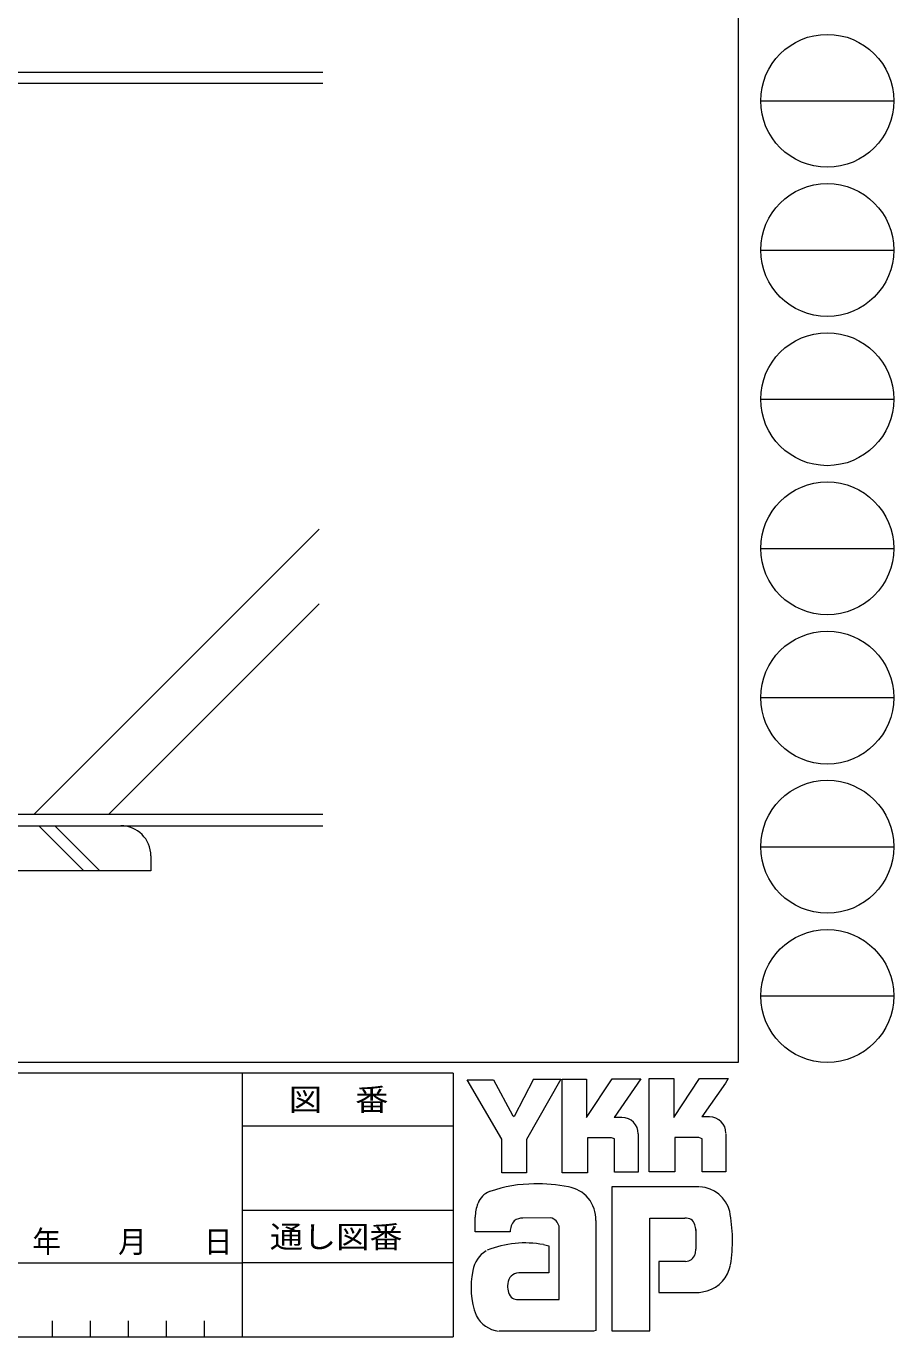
# Model space of a CAD drawing. Units: millimetres on the paper. Extents: x -420 to 373, y -297 to 267.
# Drawn here: x 257.9 to 372.9, y -297 to -123.1 of the extents above; entities that cross this region are included whole.
import ezdxf
from ezdxf.enums import TextEntityAlignment as Align

# ---------------------------------------------------------------- set-up
doc = ezdxf.new("R2010")
doc.units = ezdxf.units.MM
doc.layers.add('0-1_USER1', color=7, linetype='Continuous', lineweight=9)
doc.layers.add('0-5_YSS_K', color=3, linetype='Continuous', lineweight=9)
doc.styles.add('ＭＳ ゴシック', font='')
doc.styles.get('ＭＳ ゴシック').set_extended_font_data('MS Gothic')

msp = doc.modelspace()

# ---------------------------------------------------------------- linework, layer by layer
at = {"layer": '0-1_USER1'}
for p, q in [((352.3, 264.4), (352.3, -260.6)), ((355.276, -133.004), (372.916, -133.004)), ((355.276, -152.8), (372.916, -152.8)), ((355.276, -172.596), (372.916, -172.596)), ((355.276, -192.392), (372.916, -192.392)), ((355.276, -212.188), (372.916, -212.188)), ((355.276, -231.984), (372.916, -231.984)), ((355.276, -251.78), (372.916, -251.78)), ((352.3, -260.6), (-417.7, -260.6)), ((314.5, -262), (-417.7, -262)), ((286.5, -262), (286.5, -297)), ((314.5, -262), (314.5, -297)), ((316.337, -262.906), (319.851, -262.906)), ((320.932, -270.799), (316.337, -262.906)), ((325.136, -262.798), (322.581, -267.771)), ((328.96, -275.231), (328.96, -262.825)), ((340.474, -262.717), (343.745, -262.717)), ((340.474, -275.123), (340.474, -262.717)), ((347.178, -262.717), (350.962, -262.717)), ((350.583, -263.365), (347.461, -267.825)), ((350.962, -262.717), (350.583, -263.365)), ((286.5, -269), (314.5, -269)), ((336.879, -267.906), (335.84, -267.906)), ((348.501, -267.825), (347.461, -267.825)), ((335.474, -270.582), (332.284, -270.582)), ((339.042, -270.069), (339.042, -275.15)), ((343.88, -270.555), (343.88, -275.123)), ((347.069, -270.555), (343.88, -270.555)), ((347.502, -270.717), (347.069, -270.555)), ((347.502, -275.096), (347.502, -270.717)), ((350.664, -270.069), (350.664, -275.096)), ((343.88, -275.123), (340.474, -275.123)), ((347.502, -275.046), (347.553, -275.096)), ((350.664, -275.096), (347.502, -275.096)), ((347.124, -277.096), (335.528, -277.096)), ((335.528, -277.096), (335.528, -296.206)), ((286.5, -280.199), (314.5, -280.199)), ((317.418, -283.07), (317.418, -281.141)), ((327.446, -281.205), (323.748, -281.275)), ((333.42, -281.583), (333.42, -296.179)), ((340.555, -281.259), (345.204, -281.259)), ((340.555, -296.206), (340.555, -281.259)), ((322.067, -283.07), (317.418, -283.07)), ((328.527, -292.071), (328.527, -282.34)), ((346.673, -282.756), (346.691, -285.391)), ((185.7, -287.2), (286.5, -287.2)), ((314.5, -287.199), (286.5, -287.199)), ((327.176, -288.53), (323.181, -288.535)), ((341.772, -286.989), (341.772, -291.125)), ((345.313, -286.989), (341.772, -286.989)), ((322.905, -292.071), (328.527, -292.071)), ((328.095, -292.071), (328.446, -292.071)), ((328.527, -292.07), (328.528, -292.071)), ((341.772, -291.125), (347.097, -291.125)), ((347.097, -291.125), (348.178, -290.882)), ((261.3, -294.9), (261.3, -297)), ((266.34, -294.9), (266.34, -297)), ((271.38, -294.9), (271.38, -297)), ((276.42, -294.9), (276.42, -297)), ((281.46, -294.9), (281.46, -297)), ((-417.7, -297), (314.5, -297)), ((322.067, -296.26), (320.58, -296.26)), ((333.095, -296.233), (322.067, -296.26)), ((333.42, -296.179), (333.095, -296.233))]:
    msp.add_line(p, q, dxfattribs=at)
for points in [[(319.851, -262.906), (322.364, -267.609), (322.581, -267.771)], [(325.136, -262.798), (328.762, -262.798), (324.229, -270.826)], [(328.96, -262.825), (332.176, -262.825), (332.176, -267.923), (335.555, -262.771)], [(335.555, -262.771), (339.38, -262.771), (335.84, -267.906)], [(343.745, -262.717), (343.745, -267.908), (347.178, -262.717)], [(324.229, -270.826), (324.229, -275.258), (320.932, -275.258), (320.932, -270.799)], [(332.284, -270.582), (332.284, -275.231), (328.96, -275.231)], [(339.042, -275.15), (335.906, -275.15), (335.906, -270.744), (335.474, -270.582)], [(326.473, -284.773), (327.176, -284.935), (327.176, -288.53)], [(335.528, -296.206), (339.772, -296.206), (340.555, -296.206)]]:
    msp.add_lwpolyline(points, dxfattribs=at)
for centre in [(364.096, -133.004), (364.096, -152.8), (364.096, -172.596), (364.096, -192.392), (364.096, -212.188), (364.096, -231.984), (364.096, -251.78)]:
    msp.add_circle(centre, 8.82, dxfattribs=at)
for centre, radius, start, end in [((336.879, -270.069), 2.163, 0.00165, 89.99603), ((348.501, -269.988), 2.163, 0.00165, 89.99603), ((320.106, -280.055), 2.444, 109.02126, 161.51263), ((325.222, -294.401), 17.68, 89.89165, 109.30847), ((325.741, -297.463), 20.748, 78.78009, 91.46938), ((329.03, -281.496), 4.449, 40.66422, 80.31693), ((346.972, -281.44), 4.341, 14.44571, 87.08746), ((322.459, -281.166), 5.037, 158.41083, 179.71774), ((328.809, -281.485), 4.612, 358.78058, 38.76563), ((324.175, -283.007), 2.109, 138.46381, 181.71359), ((323.615, -282.971), 1.701, 85.50551, 126.78038), ((326.956, -282.754), 1.625, 14.75519, 72.44994), ((345.365, -282.479), 1.229, 16.43123, 96.91661), ((330.666, -284.187), 20.86, 350.99026, 10.67624), ((343.031, -283.208), 3.673, 4.93422, 17.03551), ((324.02, -297.854), 13.309, 79.38097, 112.05824), ((320.927, -288.927), 3.908, 121.8271, 169.08475), ((345.314, -285.684), 1.306, 269.95467, 342.90144), ((343.01, -285.041), 3.697, 343.6902, 354.75362), ((327.949, -290.395), 11.082, 168.76372, 199.80078), ((323.19, -289.979), 1.445, 90.33952, 178.03638), ((347.035, -286.745), 4.291, 285.4429, 349.90448), ((324.082, -290.328), 2.369, 171.08202, 216.71922), ((323.15, -290.565), 1.526, 230.97279, 260.7549), ((320.94, -292.443), 3.823, 207.31435, 263.59464)]:
    msp.add_arc(centre, radius, start, end, dxfattribs=at)
at = {"layer": '0-5_YSS_K'}
for p, q in [((224.409, -129.187), (297.191, -129.187)), ((297.191, -130.687), (225.03, -130.687)), ((258.899, -227.687), (296.729, -189.857)), ((268.799, -227.687), (296.729, -199.757)), ((297.191, -227.687), (225.03, -227.687)), ((223.909, -229.187), (270.409, -229.187)), ((224.409, -229.187), (297.191, -229.187)), ((259.539, -229.187), (265.539, -235.187)), ((261.661, -229.187), (267.661, -235.187)), ((274.409, -233.187), (274.409, -235.187)), ((274.409, -235.187), (209.409, -235.187))]:
    msp.add_line(p, q, dxfattribs=at)
msp.add_arc((270.409, -233.187), 4, 0, 90, dxfattribs=at)

# ---------------------------------------------------------------- texts
at = {"layer": '0-1_USER1', "style": 'ＭＳ ゴシック', "width": 1.1}
for s, p in [('図\u3000番', (292.698, -267.862)), ('通し図番', (290.179, -286.085))]:
    msp.add_text(s, height=2.933, dxfattribs=at).set_placement(p, align=Align.BOTTOM_LEFT)
at = {"layer": '0-1_USER1', "insert": (258.676, -286.169), "char_height": 2.933, "attachment_point": 7, "style": 'ＭＳ ゴシック'}
msp.add_mtext('\\T1.2;\\W0.95;年\\~\\~\\~月\\~\\~\\~日', dxfattribs=at)

doc.saveas('drawing.dxf')
